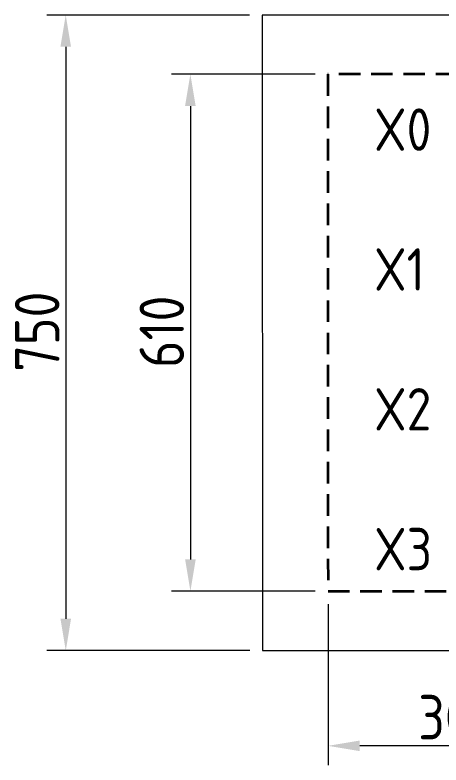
# Model space of a CAD drawing. Header units: millimetres. Extents: x -41310 to 13905, y 1865 to 89610.
# Drawn here: x 7320 to 7823, y 3486 to 4370 of the extents above; entities that cross this region are included whole.
import ezdxf

# ---------------------------------------------------------------- set-up
doc = ezdxf.new("R2010")
doc.units = ezdxf.units.MM
doc.linetypes.add('DASHED', pattern=[19.05, 12.7, -6.35])
doc.layers.add('1轮廓实线层', color=7, linetype='Continuous', lineweight=0)
doc.layers.add('2虚线层', color=6, linetype='DASHED', lineweight=35)
doc.layers.add('细线', color=1, linetype='Continuous')
doc.styles.get("Standard").update_dxf_attribs({"font": 'gbenor.shx', "bigfont": 'gbcbig.shx'})

msp = doc.modelspace()

# ---------------------------------------------------------------- linework, layer by layer
at = {"layer": '1轮廓实线层', "color": 3, "ltscale": 2, "extrusion": (-0.004685, -0.017452, 0.999837)}
for p, q in [((7597.38, 4370.31, 111.89), (7357.79, 4370.31, 110.76)), ((7380.3, 4332.82, 110.22), (7380.35, 3657.92, 98.44)), ((7674.88, 4300.32, 111.03), (7504.97, 4300.32, 110.23)), ((7527.47, 4262.83, 109.68), (7527.51, 3727.91, 100.35)), ((7674.93, 3690.41, 100.38), (7505.01, 3690.41, 99.59)), ((7689.93, 3675.42, 100.19), (7689.95, 3485.52, 96.88)), ((7597.44, 3620.43, 98.8), (7357.86, 3620.43, 97.68)), ((7957.44, 3508.02, 98.52), (7727.45, 3508.02, 97.45))]:
    msp.add_line(p, q, dxfattribs=at)
at = {"layer": '1轮廓实线层', "ltscale": 2, "extrusion": (-0.004685, -0.017452, 0.999837)}
for p, q in [((8072.37, 4370.31, 114.11), (7612.38, 4370.31, 111.96)), ((7612.38, 4370.31, 111.96), (7612.44, 3620.43, 98.87)), ((7612.44, 3620.43, 98.87), (8072.43, 3620.43, 101.02))]:
    msp.add_line(p, q, dxfattribs=at)
at = {"layer": '1轮廓实线层', "color": 3, "extrusion": (-0.004685, -0.017452, 0.999837)}
for points in [[(6010.49, 6100.87), (5998.42, 6097.62), (5994.73, 6135.46)], [(6170.77, 6071.42), (6158.7, 6068.18), (6155.01, 6106.02)], [(6297.44, 5551.49), (6309.51, 5554.73), (6313.2, 5516.89)], [(6173.46, 5445.72), (6185.53, 5448.96), (6189.22, 5411.12)], [(6551.97, 5398.59), (6555.21, 5386.51), (6517.37, 5382.83)]]:
    msp.add_solid(points, dxfattribs=at)
at = {"layer": '2虚线层', "ltscale": 2, "extrusion": (-0.004685, -0.017452, 0.999837)}
for p, q in [((7994.88, 4300.32, 112.53), (7689.88, 4300.32, 111.1)), ((7689.88, 4300.32, 111.1), (7689.93, 3690.41, 100.45)), ((7689.93, 3690.41, 100.45), (7994.93, 3690.41, 101.88))]:
    msp.add_line(p, q, dxfattribs=at)

# ---------------------------------------------------------------- texts
at = {"layer": '1轮廓实线层', "color": 3, "ltscale": 2, "extrusion": (-0.004685, -0.017452, 0.999837)}
for s, rotation, p in [('750', 105.03008, (6096.65, 5726.96)), ('610', 105.03008, (6237.65, 5769.35)), ('305', 15.03008, (6618.34, 5417.7))]:
    msp.add_text(s, height=52.5, rotation=rotation, dxfattribs=at).set_placement(p)
at = {"layer": '细线', "color": 3, "linetype": 'ByBlock', "lineweight": -3, "extrusion": (-0.004685, -0.017452, 0.999837)}
for s, p in [('X0', (6387.91, 6088.77, 761.77)), ('X1', (6430.7, 5929.42, 761.77)), ('X2', (6473.49, 5770.06, 761.77)), ('X3', (6516.28, 5610.71, 761.77))]:
    msp.add_text(s, height=50, rotation=15.03008, dxfattribs=at).set_placement(p)

doc.saveas('drawing.dxf')
